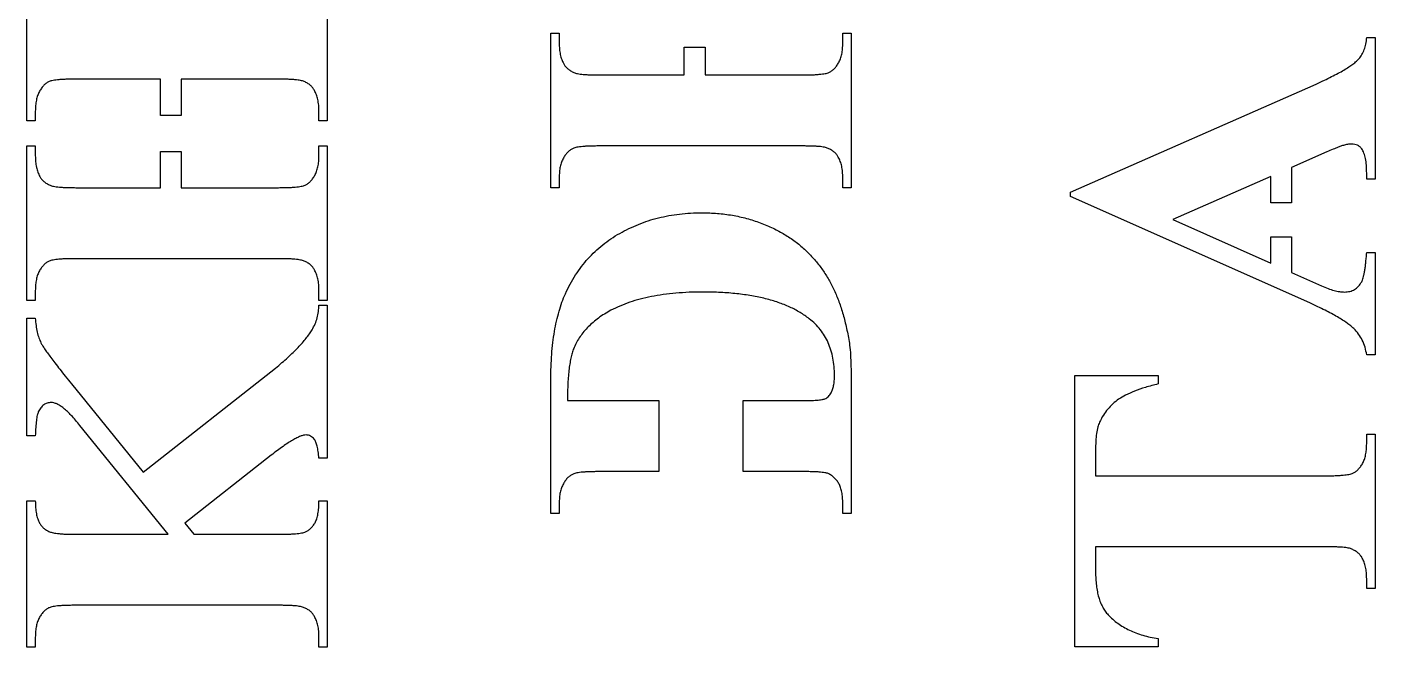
# Model space of a CAD drawing. Header units: millimetres. Extents: x 10 to 1179, y 5 to 836.
# Drawn here: x 449.1 to 538.9, y 181 to 222.3 of the extents above; entities that cross this region are included whole.
import ezdxf

# ---------------------------------------------------------------- set-up
doc = ezdxf.new("R2010")
doc.units = ezdxf.units.MM

msp = doc.modelspace()

# ---------------------------------------------------------------- linework, layer by layer
at = {"color": 7, "linetype": 'Continuous', "lineweight": 25}
for p, q in [((449.094, 216.016), (449.094, 226.294)), ((469.094, 226.294), (469.094, 216.016)), ((483.983, 221.849), (484.539, 221.849)), ((483.983, 211.572), (483.983, 221.849)), ((484.539, 221.849), (484.539, 221.198)), ((503.428, 221.849), (503.983, 221.849)), ((503.428, 221.198), (503.428, 221.849)), ((503.983, 221.849), (503.983, 211.572)), ((492.872, 219.072), (492.872, 220.913)), ((492.872, 220.913), (494.261, 220.913)), ((494.261, 220.913), (494.261, 219.072)), ((538.317, 221.558), (538.872, 221.558)), ((538.872, 221.558), (538.872, 212.136)), ((487.317, 219.072), (492.872, 219.072)), ((494.261, 219.072), (500.65, 219.072)), ((457.983, 218.794), (452.428, 218.794)), ((457.983, 216.375), (457.983, 218.794)), ((459.372, 218.794), (459.372, 216.375)), ((465.761, 218.794), (459.372, 218.794)), ((518.594, 211.272), (534.957, 218.468)), ((449.65, 216.654), (449.65, 216.016)), ((459.372, 216.375), (457.983, 216.375)), ((468.539, 216.016), (468.539, 216.654)), ((449.65, 216.016), (449.094, 216.016)), ((469.094, 216.016), (468.539, 216.016)), ((449.094, 214.349), (449.65, 214.349)), ((449.094, 204.072), (449.094, 214.349)), ((449.65, 214.349), (449.65, 213.698)), ((457.983, 211.572), (457.983, 213.99)), ((457.983, 213.99), (459.372, 213.99)), ((459.372, 213.99), (459.372, 211.572)), ((468.539, 214.349), (469.094, 214.349)), ((468.539, 213.698), (468.539, 214.349)), ((469.094, 214.349), (469.094, 204.072)), ((500.65, 214.349), (487.317, 214.349)), ((535.656, 213.95), (533.317, 212.917)), ((533.317, 212.917), (533.317, 210.554)), ((484.539, 212.227), (484.539, 211.572)), ((503.428, 211.572), (503.428, 212.227)), ((531.928, 212.309), (525.413, 209.445)), ((531.928, 210.554), (531.928, 212.309)), ((538.317, 212.136), (538.317, 212.531)), ((538.872, 212.136), (538.317, 212.136)), ((452.428, 211.572), (457.983, 211.572)), ((459.372, 211.572), (465.761, 211.572)), ((484.539, 211.572), (483.983, 211.572)), ((503.983, 211.572), (503.428, 211.572)), ((518.594, 210.99), (518.594, 211.272)), ((534.528, 203.902), (518.594, 210.99)), ((533.317, 210.554), (531.928, 210.554)), ((525.413, 209.445), (531.928, 206.545)), ((531.928, 208.301), (533.317, 208.301)), ((531.928, 206.545), (531.928, 208.301)), ((533.317, 208.301), (533.317, 205.929)), ((465.761, 206.849), (452.428, 206.849)), ((538.317, 207.257), (538.872, 207.257)), ((538.872, 207.257), (538.872, 200.447)), ((533.317, 205.929), (535.313, 205.044)), ((449.65, 204.727), (449.65, 204.072)), ((468.539, 204.072), (468.539, 204.727)), ((449.65, 204.072), (449.094, 204.072)), ((469.094, 204.072), (468.539, 204.072)), ((468.539, 203.755), (469.094, 203.755)), ((469.094, 203.755), (469.094, 193.568)), ((449.094, 202.887), (449.65, 202.887)), ((449.094, 195.052), (449.094, 202.887)), ((538.872, 200.447), (538.317, 200.447)), ((456.842, 192.652), (465.644, 199.566)), ((452.059, 198.52), (456.842, 192.652)), ((483.983, 189.905), (483.983, 198.794)), ((503.983, 198.794), (503.983, 189.905)), ((518.872, 199.072), (524.428, 199.072)), ((518.872, 181.016), (518.872, 199.072)), ((524.428, 199.072), (524.428, 198.516)), ((485.094, 197.405), (491.184, 197.405)), ((491.184, 197.405), (491.184, 192.683)), ((496.783, 197.405), (500.702, 197.405)), ((496.783, 192.683), (496.783, 197.405)), ((458.509, 188.512), (452.619, 195.743)), ((449.65, 195.052), (449.094, 195.052)), ((538.317, 195.183), (538.872, 195.183)), ((538.317, 194.536), (538.317, 195.183)), ((538.872, 195.183), (538.872, 184.905)), ((520.261, 194.072), (520.261, 192.405)), ((465.362, 193.772), (459.607, 189.249)), ((469.094, 193.568), (468.539, 193.568)), ((491.184, 192.683), (487.317, 192.683)), ((500.65, 192.683), (496.783, 192.683)), ((520.261, 192.405), (535.539, 192.405)), ((449.094, 190.734), (449.65, 190.734)), ((449.094, 181.012), (449.094, 190.734)), ((468.539, 190.734), (469.094, 190.734)), ((469.094, 190.734), (469.094, 181.012)), ((484.539, 190.56), (484.539, 189.905)), ((503.428, 189.905), (503.428, 190.56)), ((484.539, 189.905), (483.983, 189.905)), ((503.983, 189.905), (503.428, 189.905)), ((459.607, 189.249), (460.214, 188.512)), ((452.428, 188.512), (458.509, 188.512)), ((460.214, 188.512), (465.761, 188.512)), ((520.261, 187.683), (520.261, 186.016)), ((535.539, 187.683), (520.261, 187.683)), ((538.317, 184.905), (538.317, 185.556)), ((538.872, 184.905), (538.317, 184.905)), ((465.761, 183.789), (452.428, 183.789)), ((449.65, 181.667), (449.65, 181.012)), ((468.539, 181.012), (468.539, 181.667)), ((524.428, 181.572), (524.428, 181.016)), ((449.65, 181.012), (449.094, 181.012)), ((469.094, 181.012), (468.539, 181.012)), ((524.428, 181.016), (518.872, 181.016))]:
    msp.add_line(p, q, dxfattribs=at)
for points, knots in [([(484.539, 221.198), (484.542, 221.062), (484.546, 220.803), (484.603, 220.435), (484.696, 220.108), (484.792, 219.915), (484.838, 219.822)], [0, 0, 0, 0, 0.286954, 0.546199, 0.781657, 1, 1, 1, 1]), ([(500.65, 219.072), (500.767, 219.073), (500.991, 219.076), (501.31, 219.078), (501.594, 219.09), (501.842, 219.114), (502.057, 219.134), (502.238, 219.159), (502.384, 219.192), (502.533, 219.244), (502.689, 219.339), (502.86, 219.483), (503.016, 219.669), (503.16, 219.892), (503.283, 220.158), (503.367, 220.469), (503.419, 220.82), (503.425, 221.068), (503.428, 221.198)], [0, 0, 0, 0, 0.084645, 0.161976, 0.229968, 0.289757, 0.342264, 0.385562, 0.422059, 0.449824, 0.499466, 0.552849, 0.610651, 0.674125, 0.744259, 0.821336, 0.905864, 1, 1, 1, 1]), ([(537.8, 220.152), (537.871, 220.241), (538.018, 220.424), (538.161, 220.762), (538.277, 221.141), (538.303, 221.414), (538.317, 221.558)], [0, 0, 0, 0, 0.222185, 0.460506, 0.715599, 1, 1, 1, 1]), ([(534.957, 218.468), (535.137, 218.551), (535.481, 218.71), (535.967, 218.95), (536.403, 219.173), (536.784, 219.391), (537.116, 219.592), (537.39, 219.79), (537.619, 219.968), (537.743, 220.095), (537.8, 220.152)], [0, 0, 0, 0, 0.178927, 0.342015, 0.489335, 0.621625, 0.738421, 0.839614, 0.926981, 1, 1, 1, 1]), ([(484.838, 219.822), (484.875, 219.761), (484.949, 219.638), (485.108, 219.48), (485.299, 219.341), (485.445, 219.269), (485.52, 219.232)], [0, 0, 0, 0, 0.232207, 0.469702, 0.727046, 1, 1, 1, 1]), ([(485.52, 219.232), (485.554, 219.218), (485.631, 219.186), (485.771, 219.16), (485.943, 219.127), (486.152, 219.109), (486.393, 219.092), (486.67, 219.077), (486.981, 219.076), (487.201, 219.073), (487.317, 219.072)], [0, 0, 0, 0, 0.061393, 0.137513, 0.234775, 0.350365, 0.484836, 0.635903, 0.808372, 1, 1, 1, 1]), ([(452.428, 218.794), (452.311, 218.792), (452.086, 218.789), (451.768, 218.788), (451.484, 218.774), (451.237, 218.756), (451.022, 218.737), (450.843, 218.705), (450.696, 218.679), (450.549, 218.624), (450.388, 218.537), (450.217, 218.39), (450.062, 218.2), (449.917, 217.973), (449.796, 217.704), (449.71, 217.39), (449.659, 217.036), (449.653, 216.786), (449.65, 216.654)], [0, 0, 0, 0, 0.084314, 0.161343, 0.229069, 0.288543, 0.339809, 0.384127, 0.419239, 0.446894, 0.496735, 0.549909, 0.60828, 0.672382, 0.743189, 0.819965, 0.905193, 1, 1, 1, 1]), ([(467.558, 218.633), (467.524, 218.647), (467.445, 218.68), (467.305, 218.704), (467.134, 218.738), (466.926, 218.756), (466.683, 218.774), (466.407, 218.788), (466.095, 218.789), (465.877, 218.792), (465.761, 218.794)], [0, 0, 0, 0, 0.061394, 0.139854, 0.23476, 0.350353, 0.484827, 0.63829, 0.808367, 1, 1, 1, 1]), ([(468.239, 218.039), (468.202, 218.099), (468.127, 218.223), (467.971, 218.386), (467.779, 218.524), (467.633, 218.596), (467.558, 218.633)], [0, 0, 0, 0, 0.2314174, 0.4715065, 0.7279745, 1, 1, 1, 1]), ([(468.539, 216.654), (468.536, 216.792), (468.531, 217.054), (468.474, 217.425), (468.384, 217.755), (468.286, 217.947), (468.239, 218.039)], [0, 0, 0, 0, 0.288208, 0.548846, 0.785756, 1, 1, 1, 1]), ([(449.65, 213.698), (449.653, 213.562), (449.658, 213.303), (449.714, 212.935), (449.807, 212.608), (449.903, 212.415), (449.949, 212.322)], [0, 0, 0, 0, 0.286954, 0.546199, 0.781657, 1, 1, 1, 1]), ([(465.761, 211.572), (465.878, 211.573), (466.103, 211.576), (466.421, 211.578), (466.705, 211.59), (466.953, 211.614), (467.168, 211.634), (467.349, 211.659), (467.495, 211.692), (467.644, 211.744), (467.8, 211.839), (467.971, 211.983), (468.127, 212.169), (468.271, 212.392), (468.394, 212.658), (468.478, 212.969), (468.531, 213.32), (468.536, 213.568), (468.539, 213.698)], [0, 0, 0, 0, 0.084645, 0.161976, 0.229968, 0.289757, 0.342264, 0.385562, 0.422059, 0.449824, 0.499466, 0.552849, 0.610651, 0.674125, 0.744259, 0.821336, 0.905864, 1, 1, 1, 1]), ([(487.317, 214.349), (487.199, 214.348), (486.975, 214.344), (486.657, 214.343), (486.373, 214.329), (486.126, 214.312), (485.911, 214.293), (485.732, 214.26), (485.585, 214.234), (485.438, 214.18), (485.277, 214.093), (485.108, 213.945), (484.951, 213.76), (484.806, 213.537), (484.684, 213.271), (484.6, 212.96), (484.547, 212.608), (484.542, 212.359), (484.539, 212.227)], [0, 0, 0, 0, 0.084623, 0.161934, 0.229908, 0.289599, 0.341053, 0.385533, 0.420773, 0.44853, 0.498553, 0.551922, 0.609709, 0.673167, 0.743283, 0.820339, 0.904845, 1, 1, 1, 1]), ([(502.447, 214.189), (502.413, 214.203), (502.334, 214.235), (502.194, 214.259), (502.023, 214.294), (501.815, 214.312), (501.572, 214.329), (501.295, 214.343), (500.984, 214.345), (500.766, 214.348), (500.65, 214.349)], [0, 0, 0, 0, 0.061394, 0.139854, 0.23476, 0.350353, 0.484827, 0.63829, 0.808367, 1, 1, 1, 1]), ([(503.128, 213.607), (503.092, 213.668), (503.017, 213.791), (502.859, 213.95), (502.667, 214.084), (502.522, 214.153), (502.447, 214.189)], [0, 0, 0, 0, 0.233359, 0.472031, 0.727884, 1, 1, 1, 1]), ([(536.763, 214.388), (536.724, 214.376), (536.608, 214.338), (536.385, 214.248), (536.053, 214.12), (535.8, 214.012), (535.656, 213.95)], [0, 0, 0, 0, 0.103741, 0.306821, 0.604648, 1, 1, 1, 1]), ([(537.31, 214.475), (537.22, 214.471), (537.034, 214.463), (536.855, 214.414), (536.763, 214.388)], [0, 0, 0, 0, 0.486192, 1, 1, 1, 1]), ([(537.991, 214.154), (537.95, 214.202), (537.868, 214.298), (537.707, 214.408), (537.514, 214.461), (537.379, 214.47), (537.31, 214.475)], [0, 0, 0, 0, 0.2432642, 0.4832184, 0.7323543, 1, 1, 1, 1]), ([(538.317, 212.531), (538.313, 212.709), (538.306, 213.039), (538.246, 213.49), (538.157, 213.864), (538.043, 214.063), (537.991, 214.154)], [0, 0, 0, 0, 0.318772, 0.590509, 0.813538, 1, 1, 1, 1]), ([(503.428, 212.227), (503.425, 212.363), (503.42, 212.622), (503.363, 212.991), (503.272, 213.32), (503.175, 213.514), (503.128, 213.607)], [0, 0, 0, 0, 0.286117, 0.544606, 0.782294, 1, 1, 1, 1]), ([(449.949, 212.322), (449.986, 212.261), (450.061, 212.138), (450.22, 211.98), (450.41, 211.841), (450.556, 211.769), (450.631, 211.732)], [0, 0, 0, 0, 0.232207, 0.469702, 0.727046, 1, 1, 1, 1]), ([(450.631, 211.732), (450.665, 211.718), (450.742, 211.686), (450.882, 211.66), (451.054, 211.627), (451.263, 211.609), (451.505, 211.592), (451.781, 211.577), (452.092, 211.576), (452.312, 211.573), (452.428, 211.572)], [0, 0, 0, 0, 0.061393, 0.137513, 0.234775, 0.350365, 0.484836, 0.635903, 0.808372, 1, 1, 1, 1]), ([(484.956, 204.519), (485.058, 204.735), (485.26, 205.163), (485.623, 205.764), (486.019, 206.326), (486.449, 206.852), (486.924, 207.332), (487.434, 207.778), (487.982, 208.183), (488.569, 208.541), (489.183, 208.862), (489.819, 209.138), (490.472, 209.382), (491.15, 209.568), (491.845, 209.724), (492.56, 209.824), (493.295, 209.893), (493.792, 209.901), (494.044, 209.905)], [0, 0, 0, 0, 0.063941, 0.12667, 0.187838, 0.248115, 0.308393, 0.368535, 0.429214, 0.490617, 0.55266, 0.614426, 0.67633, 0.739133, 0.802593, 0.866814, 0.932553, 1, 1, 1, 1]), ([(494.044, 209.905), (494.389, 209.896), (495.068, 209.88), (496.064, 209.751), (497.021, 209.545), (497.927, 209.248), (498.774, 208.893), (499.548, 208.475), (500.251, 208.02), (500.871, 207.502), (501.42, 206.94), (501.919, 206.346), (502.352, 205.702), (502.742, 205.019), (503.071, 204.27), (503.362, 203.452), (503.608, 202.554), (503.738, 201.927), (503.805, 201.602)], [0, 0, 0, 0, 0.073325, 0.144379, 0.213391, 0.281338, 0.346857, 0.408692, 0.468028, 0.52486, 0.580148, 0.63501, 0.689736, 0.744869, 0.80219, 0.863625, 0.929418, 1, 1, 1, 1]), ([(452.428, 206.849), (452.311, 206.848), (452.086, 206.844), (451.768, 206.843), (451.484, 206.829), (451.237, 206.812), (451.022, 206.793), (450.843, 206.76), (450.696, 206.734), (450.549, 206.68), (450.388, 206.593), (450.219, 206.445), (450.062, 206.26), (449.918, 206.037), (449.795, 205.771), (449.711, 205.46), (449.658, 205.108), (449.653, 204.859), (449.65, 204.727)], [0, 0, 0, 0, 0.084623, 0.161934, 0.229908, 0.289599, 0.341053, 0.385533, 0.420773, 0.44853, 0.498553, 0.551922, 0.609709, 0.673167, 0.743283, 0.820339, 0.904845, 1, 1, 1, 1]), ([(467.558, 206.689), (467.524, 206.703), (467.445, 206.735), (467.305, 206.759), (467.134, 206.794), (466.926, 206.812), (466.683, 206.829), (466.407, 206.843), (466.095, 206.845), (465.877, 206.848), (465.761, 206.849)], [0, 0, 0, 0, 0.061394, 0.139854, 0.23476, 0.350353, 0.484827, 0.63829, 0.808367, 1, 1, 1, 1]), ([(468.239, 206.107), (468.203, 206.168), (468.128, 206.291), (467.971, 206.45), (467.778, 206.584), (467.633, 206.653), (467.558, 206.689)], [0, 0, 0, 0, 0.233359, 0.472031, 0.727884, 1, 1, 1, 1]), ([(537.982, 205.308), (538, 205.347), (538.041, 205.435), (538.092, 205.589), (538.138, 205.779), (538.181, 206.005), (538.22, 206.267), (538.253, 206.566), (538.289, 206.9), (538.307, 207.134), (538.317, 207.257)], [0, 0, 0, 0, 0.064556, 0.145397, 0.244491, 0.360187, 0.492747, 0.644514, 0.813656, 1, 1, 1, 1]), ([(468.539, 204.727), (468.536, 204.863), (468.532, 205.122), (468.474, 205.491), (468.383, 205.82), (468.286, 206.014), (468.239, 206.107)], [0, 0, 0, 0, 0.286117, 0.544606, 0.782294, 1, 1, 1, 1]), ([(535.313, 205.044), (535.457, 204.98), (535.728, 204.859), (536.128, 204.737), (536.487, 204.649), (536.716, 204.637), (536.824, 204.631)], [0, 0, 0, 0, 0.298695, 0.564344, 0.795542, 1, 1, 1, 1]), ([(536.824, 204.631), (536.948, 204.639), (537.185, 204.653), (537.514, 204.787), (537.79, 205.007), (537.917, 205.206), (537.982, 205.308)], [0, 0, 0, 0, 0.263127, 0.501766, 0.742317, 1, 1, 1, 1]), ([(483.983, 198.794), (483.985, 199.083), (483.988, 199.648), (484.04, 200.472), (484.109, 201.253), (484.22, 201.989), (484.35, 202.686), (484.523, 203.337), (484.712, 203.949), (484.876, 204.332), (484.956, 204.519)], [0, 0, 0, 0, 0.148453, 0.289703, 0.423152, 0.550679, 0.671637, 0.786665, 0.895806, 1, 1, 1, 1]), ([(494.14, 204.627), (493.827, 204.624), (493.217, 204.619), (492.326, 204.561), (491.483, 204.468), (490.688, 204.332), (489.94, 204.166), (489.242, 203.956), (488.589, 203.714), (488.183, 203.511), (487.985, 203.412)], [0, 0, 0, 0, 0.148057, 0.288833, 0.422639, 0.549842, 0.670711, 0.785192, 0.895164, 1, 1, 1, 1]), ([(501.188, 202.852), (500.989, 202.996), (500.58, 203.291), (499.885, 203.647), (499.117, 203.95), (498.273, 204.203), (497.348, 204.389), (496.348, 204.526), (495.27, 204.616), (494.525, 204.623), (494.14, 204.627)], [0, 0, 0, 0, 0.099636, 0.204391, 0.315565, 0.434413, 0.561498, 0.697796, 0.843832, 1, 1, 1, 1]), ([(538.317, 200.447), (538.285, 200.62), (538.224, 200.955), (538.033, 201.421), (537.788, 201.847), (537.51, 202.155), (537.245, 202.391), (536.995, 202.576), (536.7, 202.776), (536.356, 202.983), (535.966, 203.199), (535.529, 203.426), (535.045, 203.663), (534.704, 203.82), (534.528, 203.902)], [0, 0, 0, 0, 0.097357, 0.189226, 0.279183, 0.369383, 0.419032, 0.476562, 0.542711, 0.617192, 0.700148, 0.790964, 0.8915, 1, 1, 1, 1]), ([(468.083, 202.114), (468.153, 202.244), (468.291, 202.5), (468.436, 202.909), (468.519, 203.329), (468.532, 203.613), (468.539, 203.755)], [0, 0, 0, 0, 0.256997, 0.505715, 0.752369, 1, 1, 1, 1]), ([(487.985, 203.412), (487.841, 203.331), (487.557, 203.172), (487.157, 202.911), (486.802, 202.619), (486.473, 202.323), (486.186, 202.001), (485.927, 201.67), (485.713, 201.314), (485.596, 201.066), (485.537, 200.942)], [0, 0, 0, 0, 0.139877, 0.275039, 0.403927, 0.528713, 0.649215, 0.767993, 0.883909, 1, 1, 1, 1]), ([(449.65, 202.887), (449.665, 202.721), (449.693, 202.41), (449.771, 201.971), (449.876, 201.587), (450.001, 201.295), (450.13, 201.057), (450.279, 200.841), (450.464, 200.572), (450.695, 200.255), (450.975, 199.891), (451.293, 199.475), (451.661, 199.014), (451.921, 198.691), (452.059, 198.52)], [0, 0, 0, 0, 0.097638, 0.184183, 0.262104, 0.331558, 0.370442, 0.42147, 0.485737, 0.562576, 0.652525, 0.755767, 0.870967, 1, 1, 1, 1]), ([(465.644, 199.566), (465.788, 199.687), (466.067, 199.921), (466.46, 200.274), (466.824, 200.605), (467.143, 200.934), (467.437, 201.241), (467.683, 201.546), (467.904, 201.828), (468.025, 202.022), (468.083, 202.114)], [0, 0, 0, 0, 0.1591, 0.308388, 0.447124, 0.576234, 0.696754, 0.806426, 0.907891, 1, 1, 1, 1]), ([(502.872, 199.076), (502.867, 199.276), (502.858, 199.666), (502.78, 200.234), (502.644, 200.764), (502.464, 201.26), (502.221, 201.714), (501.933, 202.136), (501.59, 202.521), (501.323, 202.741), (501.188, 202.852)], [0, 0, 0, 0, 0.139707, 0.272446, 0.39976, 0.521689, 0.64068, 0.758509, 0.878117, 1, 1, 1, 1]), ([(503.805, 201.602), (503.834, 201.433), (503.897, 201.053), (503.947, 200.414), (503.975, 199.646), (503.98, 199.092), (503.983, 198.794)], [0, 0, 0, 0, 0.182367, 0.409715, 0.682609, 1, 1, 1, 1]), ([(485.537, 200.942), (485.499, 200.846), (485.419, 200.643), (485.331, 200.308), (485.253, 199.932), (485.194, 199.509), (485.147, 199.045), (485.112, 198.537), (485.096, 197.985), (485.095, 197.603), (485.094, 197.405)], [0, 0, 0, 0, 0.086565, 0.18201, 0.289553, 0.408187, 0.538392, 0.68035, 0.834158, 1, 1, 1, 1]), ([(502.651, 197.921), (502.685, 197.994), (502.759, 198.151), (502.822, 198.422), (502.868, 198.734), (502.871, 198.957), (502.872, 199.076)], [0, 0, 0, 0, 0.203208, 0.437472, 0.699795, 1, 1, 1, 1]), ([(524.428, 198.516), (524.143, 198.441), (523.612, 198.302), (522.886, 198.058), (522.289, 197.8), (521.805, 197.52), (521.407, 197.204), (521.067, 196.843), (520.762, 196.434), (520.603, 196.128), (520.522, 195.973)], [0, 0, 0, 0, 0.182152, 0.340253, 0.473436, 0.584687, 0.685434, 0.786832, 0.891307, 1, 1, 1, 1]), ([(500.702, 197.405), (500.889, 197.406), (501.223, 197.409), (501.665, 197.43), (501.988, 197.458), (502.257, 197.518), (502.486, 197.672), (502.595, 197.837), (502.651, 197.921)], [0, 0, 0, 0, 0.263603, 0.472259, 0.624336, 0.721468, 0.858606, 1, 1, 1, 1]), ([(449.85, 196.65), (449.825, 196.576), (449.763, 196.394), (449.709, 196.051), (449.676, 195.591), (449.659, 195.245), (449.65, 195.052)], [0, 0, 0, 0, 0.143584, 0.356461, 0.642231, 1, 1, 1, 1]), ([(450.696, 197.279), (450.609, 197.272), (450.437, 197.258), (450.198, 197.129), (450, 196.919), (449.902, 196.743), (449.85, 196.65)], [0, 0, 0, 0, 0.232481, 0.460714, 0.711379, 1, 1, 1, 1]), ([(452.619, 195.743), (452.521, 195.863), (452.337, 196.093), (452.059, 196.406), (451.798, 196.673), (451.553, 196.893), (451.316, 197.058), (451.1, 197.185), (450.893, 197.259), (450.759, 197.273), (450.696, 197.279)], [0, 0, 0, 0, 0.184546, 0.350232, 0.497395, 0.627803, 0.741371, 0.839934, 0.925326, 1, 1, 1, 1]), ([(520.522, 195.973), (520.481, 195.866), (520.388, 195.625), (520.316, 195.195), (520.27, 194.667), (520.264, 194.281), (520.261, 194.072)], [0, 0, 0, 0, 0.176332, 0.400751, 0.673897, 1, 1, 1, 1]), ([(467.684, 195.118), (467.627, 195.112), (467.498, 195.099), (467.29, 195.035), (467.053, 194.92), (466.776, 194.779), (466.472, 194.585), (466.131, 194.353), (465.754, 194.082), (465.497, 193.879), (465.362, 193.772)], [0, 0, 0, 0, 0.062899, 0.142884, 0.23953, 0.3533, 0.486921, 0.637777, 0.809609, 1, 1, 1, 1]), ([(468.539, 193.568), (468.524, 193.717), (468.498, 193.987), (468.426, 194.346), (468.353, 194.626), (468.246, 194.825), (468.12, 194.958), (467.989, 195.053), (467.84, 195.108), (467.736, 195.114), (467.684, 195.118)], [0, 0, 0, 0, 0.230504, 0.416217, 0.562488, 0.671952, 0.760029, 0.84143, 0.919484, 1, 1, 1, 1]), ([(535.539, 192.405), (535.656, 192.406), (535.88, 192.41), (536.199, 192.411), (536.483, 192.423), (536.731, 192.448), (536.946, 192.467), (537.127, 192.492), (537.273, 192.525), (537.422, 192.577), (537.576, 192.673), (537.75, 192.812), (537.904, 192.999), (538.049, 193.221), (538.172, 193.487), (538.256, 193.8), (538.308, 194.154), (538.314, 194.404), (538.317, 194.536)], [0, 0, 0, 0, 0.084526, 0.161748, 0.229645, 0.28935, 0.341783, 0.38502, 0.421466, 0.449191, 0.498763, 0.551403, 0.609124, 0.672509, 0.742544, 0.819512, 0.904954, 1, 1, 1, 1]), ([(487.317, 192.683), (487.199, 192.681), (486.975, 192.678), (486.657, 192.677), (486.373, 192.663), (486.126, 192.645), (485.911, 192.626), (485.732, 192.594), (485.585, 192.568), (485.438, 192.513), (485.277, 192.426), (485.108, 192.279), (484.951, 192.094), (484.806, 191.871), (484.684, 191.604), (484.6, 191.294), (484.547, 190.941), (484.542, 190.692), (484.539, 190.56)], [0, 0, 0, 0, 0.084623, 0.161934, 0.229908, 0.289599, 0.341053, 0.385533, 0.420773, 0.44853, 0.498553, 0.551922, 0.609709, 0.673167, 0.743283, 0.820339, 0.904845, 1, 1, 1, 1]), ([(502.447, 192.552), (502.415, 192.563), (502.342, 192.588), (502.209, 192.612), (502.041, 192.632), (501.835, 192.656), (501.592, 192.666), (501.311, 192.674), (500.993, 192.685), (500.769, 192.684), (500.65, 192.683)], [0, 0, 0, 0, 0.0554433, 0.1289155, 0.2233412, 0.3368493, 0.471527, 0.6276994, 0.8030758, 1, 1, 1, 1]), ([(503.428, 190.56), (503.424, 190.695), (503.418, 190.948), (503.372, 191.304), (503.291, 191.611), (503.177, 191.873), (503.032, 192.094), (502.858, 192.277), (502.669, 192.439), (502.521, 192.515), (502.447, 192.552)], [0, 0, 0, 0, 0.171361, 0.321841, 0.455365, 0.574056, 0.68434, 0.78985, 0.894506, 1, 1, 1, 1]), ([(449.65, 190.734), (449.653, 190.582), (449.659, 190.295), (449.709, 189.895), (449.795, 189.549), (449.891, 189.351), (449.936, 189.258)], [0, 0, 0, 0, 0.300382, 0.56561, 0.796529, 1, 1, 1, 1]), ([(465.761, 188.512), (465.881, 188.513), (466.11, 188.516), (466.434, 188.518), (466.722, 188.532), (466.975, 188.549), (467.194, 188.567), (467.376, 188.6), (467.524, 188.628), (467.673, 188.679), (467.828, 188.769), (467.995, 188.906), (468.148, 189.079), (468.292, 189.29), (468.406, 189.56), (468.484, 189.892), (468.53, 190.291), (468.536, 190.579), (468.539, 190.734)], [0, 0, 0, 0, 0.084193, 0.160273, 0.227286, 0.286255, 0.338232, 0.38142, 0.415637, 0.443544, 0.491227, 0.540969, 0.594121, 0.652635, 0.718961, 0.798421, 0.891394, 1, 1, 1, 1]), ([(449.936, 189.258), (449.974, 189.199), (450.049, 189.079), (450.2, 188.919), (450.389, 188.785), (450.531, 188.716), (450.605, 188.681)], [0, 0, 0, 0, 0.232978, 0.4720288, 0.7279365, 1, 1, 1, 1]), ([(450.605, 188.681), (450.639, 188.667), (450.719, 188.635), (450.862, 188.605), (451.038, 188.572), (451.249, 188.555), (451.494, 188.53), (451.774, 188.518), (452.089, 188.516), (452.311, 188.513), (452.428, 188.512)], [0, 0, 0, 0, 0.060488, 0.140619, 0.236447, 0.35268, 0.485358, 0.638912, 0.808837, 1, 1, 1, 1]), ([(537.336, 187.522), (537.301, 187.536), (537.223, 187.568), (537.083, 187.593), (536.912, 187.627), (536.704, 187.645), (536.461, 187.663), (536.184, 187.676), (535.873, 187.678), (535.655, 187.681), (535.539, 187.683)], [0, 0, 0, 0, 0.061394, 0.139854, 0.23476, 0.350353, 0.484827, 0.63829, 0.808367, 1, 1, 1, 1]), ([(538.017, 186.932), (537.98, 186.993), (537.906, 187.116), (537.747, 187.274), (537.557, 187.413), (537.411, 187.485), (537.336, 187.522)], [0, 0, 0, 0, 0.232207, 0.469702, 0.727046, 1, 1, 1, 1]), ([(538.317, 185.556), (538.314, 185.692), (538.309, 185.951), (538.252, 186.319), (538.16, 186.646), (538.063, 186.839), (538.017, 186.932)], [0, 0, 0, 0, 0.286954, 0.546199, 0.781657, 1, 1, 1, 1]), ([(520.261, 186.016), (520.263, 185.857), (520.268, 185.551), (520.307, 185.108), (520.372, 184.699), (520.461, 184.323), (520.578, 183.978), (520.727, 183.672), (520.893, 183.392), (521.031, 183.234), (521.099, 183.156)], [0, 0, 0, 0, 0.156631, 0.300963, 0.436454, 0.563846, 0.681333, 0.793384, 0.898849, 1, 1, 1, 1]), ([(452.428, 183.789), (452.311, 183.788), (452.086, 183.785), (451.768, 183.783), (451.484, 183.769), (451.237, 183.752), (451.022, 183.733), (450.843, 183.7), (450.696, 183.674), (450.549, 183.62), (450.388, 183.533), (450.219, 183.385), (450.062, 183.2), (449.918, 182.977), (449.795, 182.711), (449.711, 182.4), (449.658, 182.048), (449.653, 181.799), (449.65, 181.667)], [0, 0, 0, 0, 0.084623, 0.161934, 0.229908, 0.289599, 0.341053, 0.385533, 0.420773, 0.44853, 0.498553, 0.551922, 0.609709, 0.673167, 0.743283, 0.820339, 0.904845, 1, 1, 1, 1]), ([(467.558, 183.629), (467.524, 183.643), (467.445, 183.675), (467.305, 183.699), (467.134, 183.734), (466.926, 183.752), (466.683, 183.769), (466.407, 183.783), (466.095, 183.785), (465.877, 183.788), (465.761, 183.789)], [0, 0, 0, 0, 0.061394, 0.139854, 0.23476, 0.350353, 0.484827, 0.63829, 0.808367, 1, 1, 1, 1]), ([(468.239, 183.047), (468.203, 183.108), (468.128, 183.232), (467.971, 183.39), (467.778, 183.524), (467.633, 183.593), (467.558, 183.629)], [0, 0, 0, 0, 0.2333589, 0.4720313, 0.727884, 1, 1, 1, 1]), ([(521.099, 183.156), (521.199, 183.054), (521.401, 182.849), (521.745, 182.581), (522.114, 182.336), (522.516, 182.122), (522.951, 181.943), (523.414, 181.784), (523.909, 181.658), (524.252, 181.601), (524.428, 181.572)], [0, 0, 0, 0, 0.1143653, 0.2294632, 0.3470444, 0.4674513, 0.5927407, 0.7220552, 0.8579359, 1, 1, 1, 1]), ([(468.539, 181.667), (468.536, 181.803), (468.532, 182.063), (468.474, 182.431), (468.383, 182.76), (468.286, 182.954), (468.239, 183.047)], [0, 0, 0, 0, 0.286117, 0.544606, 0.782294, 1, 1, 1, 1])]:
    msp.add_open_spline(points, degree=3, knots=knots, dxfattribs=at)

doc.saveas('drawing.dxf')
